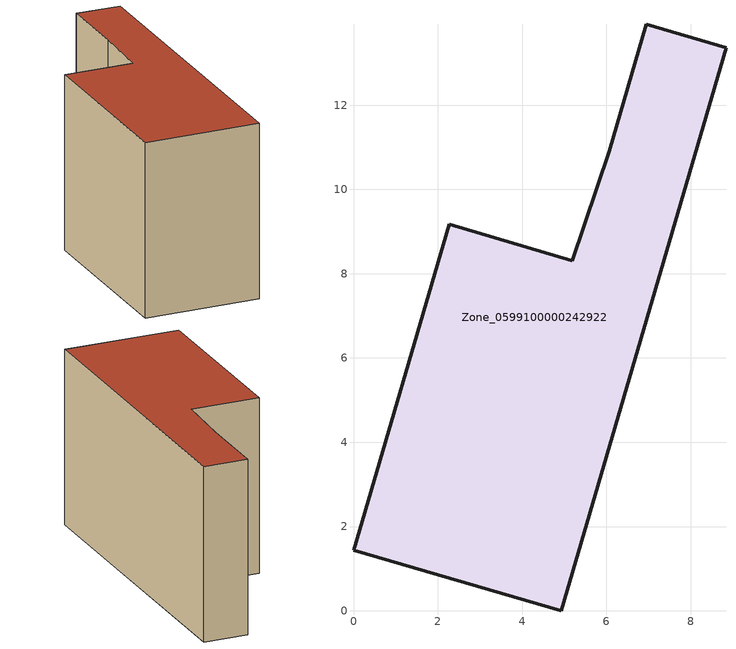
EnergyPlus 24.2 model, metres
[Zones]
Zone_0599100000242922
 floor ground (C_G): 5.2,8.31 6.07,10.9 6.95,13.92 8.84,13.36 4.93,0 0,1.44 2.27,9.18 z0.56
 wall outside (C_F): 6.07,10.9 5.2,8.31 2.27,9.18 0,1.44 4.93,0 8.84,13.36 6.95,13.92 6.07,10.9 z0.56:8.33
 roof outside (C_R): 0,1.44 4.93,0 8.84,13.36 6.95,13.92 6.07,10.9 5.2,8.31 2.27,9.18 z8.33
[BUILDING]
Pand.0599100000242922: North Axis=0; Terrain=City; Loads Convergence Tolerance Value=0.04; Temperature Convergence Tolerance Value=0.4; Solar Distribution=FullExterior; Maximum Number of Warmup Days=25; Minimum Number of Warmup Days=1
[Site:Location]
Rotterdam.The.Hague.AP_ZH_NLD Design_Conditions: Latitude=51.96; Longitude=4.45; Time Zone=1; Elevation=-4.5
[SITE:GROUNDTEMPERATURE:BUILDINGSURFACE]
18, 18, 18, 18, 18, 18, 18, 18, 18, 18, 18, 18
[MATERIAL] Thermal Absorptance=0.9; Solar Absorptance=0.7; Visible Absorptance=0.7
Name | Roughness | Thickness | Conductivity | Density | Specific Heat
G.TC.1946 | MediumSmooth | 0.15 | 1 | 540 | 1210
F.TC.1946 | Rough | 0.3 | 0.857143 | 1920 | 840
R.TC.1946 | MediumRough | 0.2 | 0.909091 | 1500 | 1000
[CONSTRUCTION]
C_G: G.TC.1946
C_F: F.TC.1946
C_R: R.TC.1946
[ZONE]
Zone_0599100000242922: Type=1; Multiplier=1; Ceiling Height=Autocalculate; Volume=Autocalculate; Floor Area=autocalculate; Part of Total Floor Area=Yes
[ZONEINFILTRATION:DESIGNFLOWRATE]
Infil_Zone_0599100000242922: Zone or ZoneList or Space or SpaceList=Zone_0599100000242922; Schedule=AlwaysOn; Design Flow Rate Calculation Method=Flow/Area; Flow Rate per Floor Area=0.003; Constant Term Coefficient=1; Temperature Term Coefficient=0; Velocity Term Coefficient=0; Velocity Squared Term Coefficient=0
[HVACTEMPLATE:ZONE:IDEALLOADSAIRSYSTEM]
Zone_0599100000242922: Maximum Heating Supply Air Temperature=50; Minimum Cooling Supply Air Temperature=13; Maximum Heating Supply Air Humidity Ratio=0.0156; Minimum Cooling Supply Air Humidity Ratio=0.0077; Heating Limit=NoLimit; Cooling Limit=NoLimit; Dehumidification Control Type=ConstantSensibleHeatRatio; Cooling Sensible Heat Ratio=0.7; Dehumidification Setpoint=60; Humidification Control Type=None; Humidification Setpoint=30; Outdoor Air Method=None; Outdoor Air Flow Rate per Person=0.00944; Outdoor Air Flow Rate per Zone Floor Area=0; Outdoor Air Flow Rate per Zone=0; Demand Controlled Ventilation Type=None; Outdoor Air Economizer Type=NoEconomizer; Heat Recovery Type=None; Sensible Heat Recovery Effectiveness=0.7; Latent Heat Recovery Effectiveness=0.65
[ZONECONTROL:THERMOSTAT]
ThermostatControl_Zone_0599100000242922: Zone or ZoneList=Zone_0599100000242922; Control Type Schedule=DualSetpointControlType; Control 1=Thermostat_Zone_0599100000242922; Temperature Difference Between Cutout And Setpoint=0
[THERMOSTATSETPOINT:DUALSETPOINT]
Thermostat_Zone_0599100000242922: Heating Setpoint Temperature Schedule=HeatingSetpoint_Zone_0599100000242922; Cooling Setpoint Temperature Schedule=CoolingSetpoint_Zone_0599100000242922
[SCHEDULE:COMPACT]
HeatingSetpoint_Zone_0599100000242922: Through: 12/31, For: AllDays, Until: 24:00, 21
CoolingSetpoint_Zone_0599100000242922: Through: 12/31, For: AllDays, Until: 24:00, 24
DualSetpointControlType: Through: 12/31, For: AllDays, Until: 24:00, 4
AlwaysOn: Through: 12/31, For: AllDays, Until: 24:00, 1
